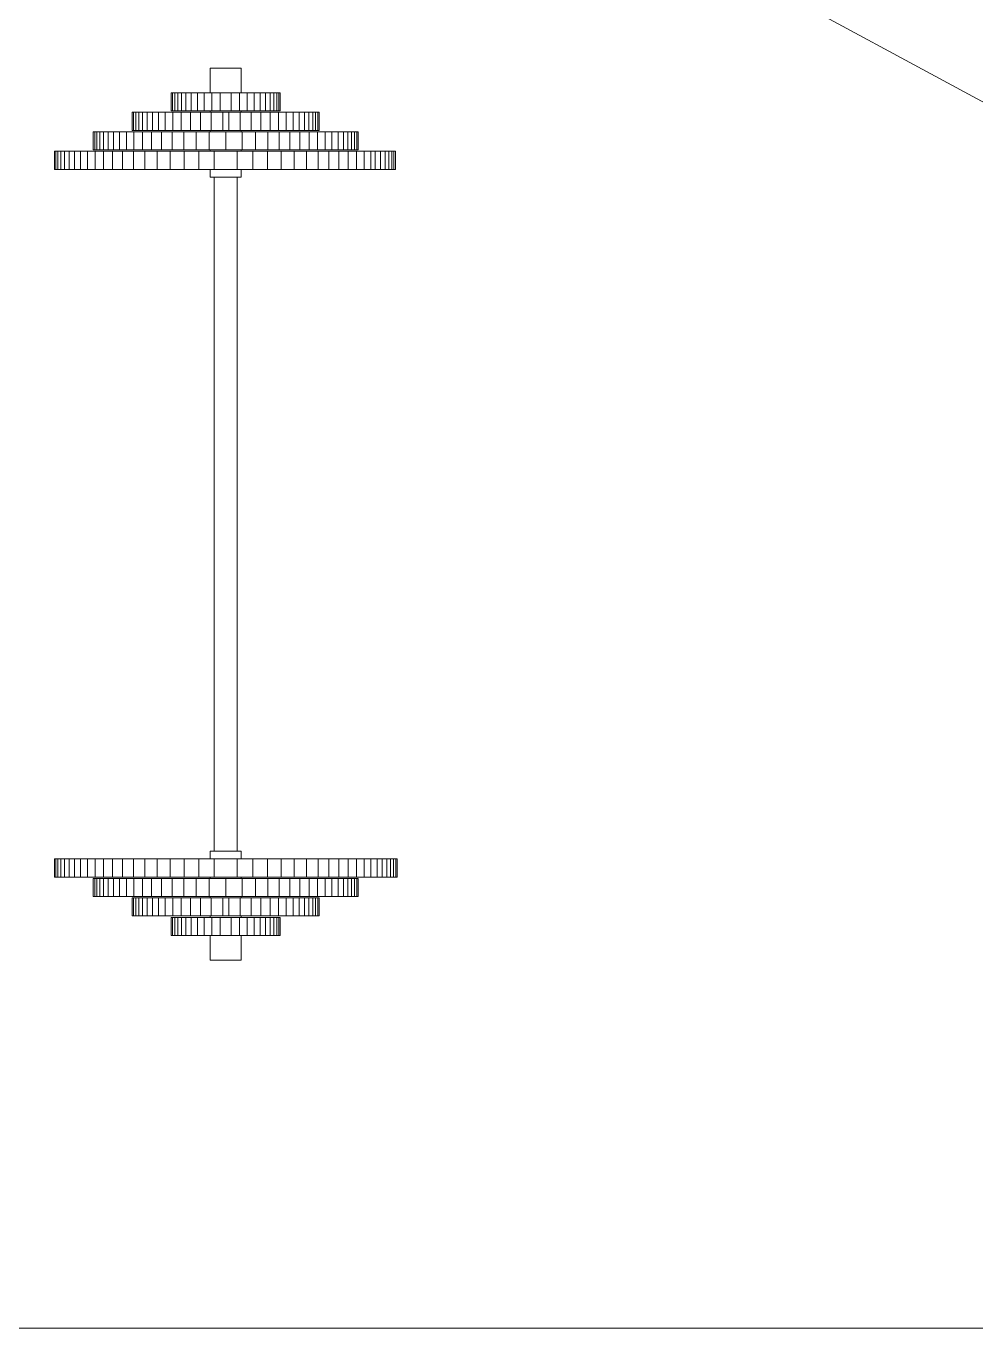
# Model space of a CAD drawing. Header units: metres. Extents: x -2 to 3328848, y -2 to 2725060.
# Drawn here: x 1663053.47 to 1663065.67, y 1362416.44 to 1362433.17 of the extents above; entities that cross this region are included whole.
import ezdxf

# ---------------------------------------------------------------- set-up
doc = ezdxf.new("R2010")
doc.units = ezdxf.units.M
doc.layers.get('0').update_dxf_attribs({"color": 253, "lineweight": 0})
doc.layers.add('ICT_TOMAS', color=1, linetype='Continuous', lineweight=0)
doc.layers.add('muebles', color=253, linetype='Continuous', lineweight=0)

msp = doc.modelspace()

# ---------------------------------------------------------------- linework, layer by layer
at = {"ltscale": 0.02}
msp.add_line((1663142.971, 1362416.443), (1662988.001, 1362416.46), dxfattribs=at)
at = {"layer": 'ICT_TOMAS'}
msp.add_lwpolyline([(1663002.708, 1362466.225), (1663084.996, 1362421.817)], dxfattribs=at)
at = {"layer": 'muebles'}
for p, q in [((1663055.836, 1362432.633), (1663055.836, 1362432.316)), ((1663055.836, 1362432.633), (1663056.232, 1362432.633)), ((1663056.134, 1362432.633), (1663055.934, 1362432.633)), ((1663056.232, 1362432.633), (1663056.232, 1362432.316)), ((1663055.334, 1362432.316), (1663056.134, 1362432.316)), ((1663055.334, 1362432.316), (1663055.334, 1362432.083)), ((1663055.352, 1362432.316), (1663055.352, 1362432.083)), ((1663055.38, 1362432.316), (1663055.38, 1362432.083)), ((1663055.418, 1362432.316), (1663055.418, 1362432.083)), ((1663055.466, 1362432.316), (1663055.466, 1362432.083)), ((1663055.524, 1362432.316), (1663055.524, 1362432.083)), ((1663055.592, 1362432.316), (1663055.592, 1362432.083)), ((1663055.67, 1362432.316), (1663055.67, 1362432.083)), ((1663055.758, 1362432.316), (1663055.758, 1362432.083)), ((1663055.856, 1362432.316), (1663055.856, 1362432.083)), ((1663056.734, 1362432.316), (1663055.934, 1362432.316)), ((1663055.964, 1362432.316), (1663055.964, 1362432.083)), ((1663056.105, 1362432.316), (1663056.105, 1362432.083)), ((1663056.213, 1362432.316), (1663056.213, 1362432.083)), ((1663056.311, 1362432.316), (1663056.311, 1362432.083)), ((1663056.399, 1362432.316), (1663056.399, 1362432.083)), ((1663056.477, 1362432.316), (1663056.477, 1362432.083)), ((1663056.545, 1362432.316), (1663056.545, 1362432.083)), ((1663056.603, 1362432.316), (1663056.603, 1362432.083)), ((1663056.651, 1362432.316), (1663056.651, 1362432.083)), ((1663056.689, 1362432.316), (1663056.689, 1362432.083)), ((1663056.717, 1362432.316), (1663056.717, 1362432.083)), ((1663056.734, 1362432.316), (1663056.734, 1362432.083)), ((1663054.834, 1362432.066), (1663054.834, 1362431.833)), ((1663056.034, 1362432.066), (1663054.834, 1362432.066)), ((1663054.852, 1362432.066), (1663054.852, 1362431.833)), ((1663054.88, 1362432.066), (1663054.88, 1362431.833)), ((1663054.918, 1362432.066), (1663054.918, 1362431.833)), ((1663054.966, 1362432.066), (1663054.966, 1362431.833)), ((1663055.024, 1362432.066), (1663055.024, 1362431.833)), ((1663055.092, 1362432.066), (1663055.092, 1362431.833)), ((1663055.17, 1362432.066), (1663055.17, 1362431.833)), ((1663055.258, 1362432.066), (1663055.258, 1362431.833)), ((1663056.034, 1362432.083), (1663055.334, 1362432.083)), ((1663055.356, 1362432.066), (1663055.356, 1362431.833)), ((1663055.464, 1362432.066), (1663055.464, 1362431.833)), ((1663055.582, 1362432.066), (1663055.582, 1362431.833)), ((1663055.71, 1362432.066), (1663055.71, 1362431.833)), ((1663055.836, 1362432.083), (1663055.836, 1362432.066)), ((1663055.848, 1362432.066), (1663055.848, 1362431.833)), ((1663055.934, 1362432.083), (1663056.134, 1362432.083)), ((1663056.134, 1362432.083), (1663055.934, 1362432.083)), ((1663055.996, 1362432.066), (1663055.996, 1362431.833)), ((1663056.034, 1362432.083), (1663056.734, 1362432.083)), ((1663056.034, 1362432.066), (1663057.234, 1362432.066)), ((1663056.073, 1362432.066), (1663056.073, 1362431.833)), ((1663056.221, 1362432.066), (1663056.221, 1362431.833)), ((1663056.232, 1362432.083), (1663056.232, 1362432.066)), ((1663056.359, 1362432.066), (1663056.359, 1362431.833)), ((1663056.487, 1362432.066), (1663056.487, 1362431.833)), ((1663056.605, 1362432.066), (1663056.605, 1362431.833)), ((1663056.713, 1362432.066), (1663056.713, 1362431.833)), ((1663056.811, 1362432.066), (1663056.811, 1362431.833)), ((1663056.899, 1362432.066), (1663056.899, 1362431.833)), ((1663056.977, 1362432.066), (1663056.977, 1362431.833)), ((1663057.045, 1362432.066), (1663057.045, 1362431.833)), ((1663057.103, 1362432.066), (1663057.103, 1362431.833)), ((1663057.151, 1362432.066), (1663057.151, 1362431.833)), ((1663057.189, 1362432.066), (1663057.189, 1362431.833)), ((1663057.217, 1362432.066), (1663057.217, 1362431.833)), ((1663057.234, 1362432.066), (1663057.234, 1362431.833)), ((1663056.034, 1362431.833), (1663054.834, 1362431.833)), ((1663055.836, 1362431.833), (1663055.836, 1362431.816)), ((1663056.034, 1362431.833), (1663057.234, 1362431.833)), ((1663056.232, 1362431.833), (1663056.232, 1362431.816)), ((1663054.334, 1362431.816), (1663054.334, 1362431.583)), ((1663054.834, 1362431.816), (1663054.334, 1362431.816)), ((1663054.352, 1362431.816), (1663054.352, 1362431.583)), ((1663054.38, 1362431.816), (1663054.38, 1362431.583)), ((1663054.418, 1362431.816), (1663054.418, 1362431.583)), ((1663054.466, 1362431.816), (1663054.466, 1362431.583)), ((1663054.524, 1362431.816), (1663054.524, 1362431.583)), ((1663054.592, 1362431.816), (1663054.592, 1362431.583)), ((1663054.67, 1362431.816), (1663054.67, 1362431.583)), ((1663054.758, 1362431.816), (1663054.758, 1362431.583)), ((1663056.034, 1362431.816), (1663054.834, 1362431.816)), ((1663054.856, 1362431.816), (1663054.856, 1362431.583)), ((1663054.964, 1362431.816), (1663054.964, 1362431.583)), ((1663055.082, 1362431.816), (1663055.082, 1362431.583)), ((1663055.21, 1362431.816), (1663055.21, 1362431.583)), ((1663055.348, 1362431.816), (1663055.348, 1362431.583)), ((1663055.496, 1362431.816), (1663055.496, 1362431.583)), ((1663055.654, 1362431.816), (1663055.654, 1362431.583)), ((1663055.822, 1362431.816), (1663055.822, 1362431.583)), ((1663056.034, 1362431.816), (1663056.034, 1362431.583)), ((1663056.034, 1362431.816), (1663057.234, 1362431.816)), ((1663056.247, 1362431.816), (1663056.247, 1362431.583)), ((1663056.415, 1362431.816), (1663056.415, 1362431.583)), ((1663056.573, 1362431.816), (1663056.573, 1362431.583)), ((1663056.721, 1362431.816), (1663056.721, 1362431.583)), ((1663056.859, 1362431.816), (1663056.859, 1362431.583)), ((1663056.987, 1362431.816), (1663056.987, 1362431.583)), ((1663057.105, 1362431.816), (1663057.105, 1362431.583)), ((1663057.213, 1362431.816), (1663057.213, 1362431.583)), ((1663057.234, 1362431.816), (1663057.734, 1362431.816)), ((1663057.311, 1362431.816), (1663057.311, 1362431.583)), ((1663057.399, 1362431.816), (1663057.399, 1362431.583)), ((1663057.477, 1362431.816), (1663057.477, 1362431.583)), ((1663057.545, 1362431.816), (1663057.545, 1362431.583)), ((1663057.603, 1362431.816), (1663057.603, 1362431.583)), ((1663057.651, 1362431.816), (1663057.651, 1362431.583)), ((1663057.689, 1362431.816), (1663057.689, 1362431.583)), ((1663057.717, 1362431.816), (1663057.717, 1362431.583)), ((1663057.734, 1362431.816), (1663057.734, 1362431.583)), ((1663054.334, 1362431.566), (1663053.834, 1362431.566)), ((1663053.834, 1362431.566), (1663053.834, 1362431.333)), ((1663053.852, 1362431.566), (1663053.852, 1362431.333)), ((1663053.88, 1362431.566), (1663053.88, 1362431.333)), ((1663053.918, 1362431.566), (1663053.918, 1362431.333)), ((1663053.966, 1362431.566), (1663053.966, 1362431.333)), ((1663054.024, 1362431.566), (1663054.024, 1362431.333)), ((1663054.092, 1362431.566), (1663054.092, 1362431.333)), ((1663054.17, 1362431.566), (1663054.17, 1362431.333)), ((1663054.258, 1362431.566), (1663054.258, 1362431.333)), ((1663054.834, 1362431.583), (1663054.334, 1362431.583)), ((1663054.834, 1362431.566), (1663054.334, 1362431.566)), ((1663054.356, 1362431.566), (1663054.356, 1362431.333)), ((1663054.464, 1362431.566), (1663054.464, 1362431.333)), ((1663054.582, 1362431.566), (1663054.582, 1362431.333)), ((1663054.71, 1362431.566), (1663054.71, 1362431.333)), ((1663056.034, 1362431.583), (1663054.834, 1362431.583)), ((1663056.034, 1362431.566), (1663054.834, 1362431.566)), ((1663054.848, 1362431.566), (1663054.848, 1362431.333)), ((1663054.996, 1362431.566), (1663054.996, 1362431.333)), ((1663055.154, 1362431.566), (1663055.154, 1362431.333)), ((1663055.322, 1362431.566), (1663055.322, 1362431.333)), ((1663055.5, 1362431.566), (1663055.5, 1362431.333)), ((1663055.688, 1362431.566), (1663055.688, 1362431.333)), ((1663055.836, 1362431.583), (1663055.836, 1362431.566)), ((1663055.886, 1362431.566), (1663055.886, 1362431.333)), ((1663056.034, 1362431.583), (1663057.234, 1362431.583)), ((1663056.034, 1362431.566), (1663057.234, 1362431.566)), ((1663056.183, 1362431.566), (1663056.183, 1362431.333)), ((1663056.232, 1362431.583), (1663056.232, 1362431.566)), ((1663056.381, 1362431.566), (1663056.381, 1362431.333)), ((1663056.569, 1362431.566), (1663056.569, 1362431.333)), ((1663056.747, 1362431.566), (1663056.747, 1362431.333)), ((1663056.915, 1362431.566), (1663056.915, 1362431.333)), ((1663057.073, 1362431.566), (1663057.073, 1362431.333)), ((1663057.221, 1362431.566), (1663057.221, 1362431.333)), ((1663057.234, 1362431.583), (1663057.734, 1362431.583)), ((1663057.234, 1362431.566), (1663057.734, 1362431.566)), ((1663057.359, 1362431.566), (1663057.359, 1362431.333)), ((1663057.487, 1362431.566), (1663057.487, 1362431.333)), ((1663057.605, 1362431.566), (1663057.605, 1362431.333)), ((1663057.713, 1362431.566), (1663058.213, 1362431.566)), ((1663057.713, 1362431.566), (1663057.713, 1362431.333)), ((1663057.811, 1362431.566), (1663057.811, 1362431.333)), ((1663057.899, 1362431.566), (1663057.899, 1362431.333)), ((1663057.955, 1362431.566), (1663057.955, 1362431.333)), ((1663058.023, 1362431.566), (1663058.023, 1362431.333)), ((1663058.081, 1362431.566), (1663058.081, 1362431.333)), ((1663058.129, 1362431.566), (1663058.129, 1362431.333)), ((1663058.167, 1362431.566), (1663058.167, 1362431.333)), ((1663058.195, 1362431.566), (1663058.195, 1362431.333)), ((1663058.213, 1362431.566), (1663058.213, 1362431.333)), ((1663054.834, 1362431.333), (1663053.834, 1362431.333)), ((1663056.034, 1362431.333), (1663054.834, 1362431.333)), ((1663055.836, 1362431.235), (1663055.836, 1362431.333)), ((1663056.034, 1362431.333), (1663057.234, 1362431.333)), ((1663056.232, 1362431.235), (1663056.232, 1362431.333)), ((1663057.213, 1362431.333), (1663058.213, 1362431.333)), ((1663056.034, 1362431.235), (1663055.836, 1362431.235)), ((1663055.886, 1362422.576), (1663055.886, 1362431.235)), ((1663055.886, 1362431.235), (1663055.886, 1362422.576)), ((1663055.886, 1362423.25), (1663055.886, 1362431.235)), ((1663056.034, 1362431.235), (1663056.232, 1362431.235)), ((1663056.182, 1362423.25), (1663056.182, 1362431.235)), ((1663056.182, 1362423.25), (1663056.182, 1362431.235)), ((1663055.886, 1362430.562), (1663055.886, 1362422.576)), ((1663056.182, 1362430.562), (1663056.182, 1362422.576)), ((1663056.182, 1362430.562), (1663056.182, 1362422.576)), ((1663054.834, 1362422.478), (1663053.834, 1362422.478)), ((1663053.834, 1362422.246), (1663053.834, 1362422.478)), ((1663053.834, 1362422.246), (1663053.834, 1362422.478)), ((1663054.834, 1362422.478), (1663053.834, 1362422.478)), ((1663053.852, 1362422.246), (1663053.852, 1362422.478)), ((1663053.852, 1362422.246), (1663053.852, 1362422.478)), ((1663053.88, 1362422.246), (1663053.88, 1362422.478)), ((1663053.88, 1362422.246), (1663053.88, 1362422.478)), ((1663053.918, 1362422.246), (1663053.918, 1362422.478)), ((1663053.918, 1362422.246), (1663053.918, 1362422.478)), ((1663053.966, 1362422.246), (1663053.966, 1362422.478)), ((1663053.966, 1362422.246), (1663053.966, 1362422.478)), ((1663054.024, 1362422.246), (1663054.024, 1362422.478)), ((1663054.024, 1362422.246), (1663054.024, 1362422.478)), ((1663054.092, 1362422.246), (1663054.092, 1362422.478)), ((1663054.092, 1362422.246), (1663054.092, 1362422.478)), ((1663054.17, 1362422.246), (1663054.17, 1362422.478)), ((1663054.17, 1362422.246), (1663054.17, 1362422.478)), ((1663054.258, 1362422.246), (1663054.258, 1362422.478)), ((1663054.258, 1362422.246), (1663054.258, 1362422.478)), ((1663054.356, 1362422.246), (1663054.356, 1362422.478)), ((1663054.356, 1362422.246), (1663054.356, 1362422.478)), ((1663054.464, 1362422.246), (1663054.464, 1362422.478)), ((1663054.464, 1362422.246), (1663054.464, 1362422.478)), ((1663054.582, 1362422.246), (1663054.582, 1362422.478)), ((1663054.582, 1362422.246), (1663054.582, 1362422.478)), ((1663054.71, 1362422.246), (1663054.71, 1362422.478)), ((1663054.71, 1362422.246), (1663054.71, 1362422.478)), ((1663056.034, 1362422.478), (1663054.834, 1362422.478)), ((1663056.034, 1362422.478), (1663054.834, 1362422.478)), ((1663054.848, 1362422.246), (1663054.848, 1362422.478)), ((1663054.848, 1362422.246), (1663054.848, 1362422.478)), ((1663054.996, 1362422.246), (1663054.996, 1362422.478)), ((1663054.996, 1362422.246), (1663054.996, 1362422.478)), ((1663055.154, 1362422.246), (1663055.154, 1362422.478)), ((1663055.154, 1362422.246), (1663055.154, 1362422.478)), ((1663055.322, 1362422.246), (1663055.322, 1362422.478)), ((1663055.322, 1362422.246), (1663055.322, 1362422.478)), ((1663055.5, 1362422.246), (1663055.5, 1362422.478)), ((1663055.688, 1362422.246), (1663055.688, 1362422.478)), ((1663056.034, 1362422.576), (1663055.836, 1362422.576)), ((1663055.836, 1362422.576), (1663055.836, 1362422.478)), ((1663055.836, 1362422.576), (1663055.836, 1362422.478)), ((1663056.034, 1362422.576), (1663055.836, 1362422.576)), ((1663055.886, 1362422.246), (1663055.886, 1362422.478)), ((1663055.886, 1362422.246), (1663055.886, 1362422.478)), ((1663056.034, 1362422.576), (1663056.232, 1362422.576)), ((1663056.034, 1362422.576), (1663056.232, 1362422.576)), ((1663056.034, 1362422.478), (1663057.234, 1362422.478)), ((1663056.034, 1362422.478), (1663057.234, 1362422.478)), ((1663056.183, 1362422.246), (1663056.183, 1362422.478)), ((1663056.183, 1362422.246), (1663056.183, 1362422.478)), ((1663056.232, 1362422.576), (1663056.232, 1362422.478)), ((1663056.232, 1362422.576), (1663056.232, 1362422.478)), ((1663056.381, 1362422.246), (1663056.381, 1362422.478)), ((1663056.569, 1362422.246), (1663056.569, 1362422.478)), ((1663056.569, 1362422.246), (1663056.569, 1362422.478)), ((1663056.747, 1362422.246), (1663056.747, 1362422.478)), ((1663056.747, 1362422.246), (1663056.747, 1362422.478)), ((1663056.915, 1362422.246), (1663056.915, 1362422.478)), ((1663056.915, 1362422.246), (1663056.915, 1362422.478)), ((1663057.073, 1362422.246), (1663057.073, 1362422.478)), ((1663057.073, 1362422.246), (1663057.073, 1362422.478)), ((1663057.221, 1362422.246), (1663057.221, 1362422.478)), ((1663057.221, 1362422.246), (1663057.221, 1362422.478)), ((1663057.234, 1362422.478), (1663058.234, 1362422.478)), ((1663057.234, 1362422.478), (1663058.234, 1362422.478)), ((1663057.359, 1362422.246), (1663057.359, 1362422.478)), ((1663057.359, 1362422.246), (1663057.359, 1362422.478)), ((1663057.487, 1362422.246), (1663057.487, 1362422.478)), ((1663057.487, 1362422.246), (1663057.487, 1362422.478)), ((1663057.605, 1362422.246), (1663057.605, 1362422.478)), ((1663057.605, 1362422.246), (1663057.605, 1362422.478)), ((1663057.713, 1362422.246), (1663057.713, 1362422.478)), ((1663057.713, 1362422.246), (1663057.713, 1362422.478)), ((1663057.811, 1362422.246), (1663057.811, 1362422.478)), ((1663057.811, 1362422.246), (1663057.811, 1362422.478)), ((1663057.899, 1362422.246), (1663057.899, 1362422.478)), ((1663057.899, 1362422.246), (1663057.899, 1362422.478)), ((1663057.977, 1362422.246), (1663057.977, 1362422.478)), ((1663057.977, 1362422.246), (1663057.977, 1362422.478)), ((1663058.045, 1362422.246), (1663058.045, 1362422.478)), ((1663058.045, 1362422.246), (1663058.045, 1362422.478)), ((1663058.103, 1362422.246), (1663058.103, 1362422.478)), ((1663058.103, 1362422.246), (1663058.103, 1362422.478)), ((1663058.151, 1362422.246), (1663058.151, 1362422.478)), ((1663058.151, 1362422.246), (1663058.151, 1362422.478)), ((1663058.189, 1362422.246), (1663058.189, 1362422.478)), ((1663058.189, 1362422.246), (1663058.189, 1362422.478)), ((1663058.217, 1362422.246), (1663058.217, 1362422.478)), ((1663058.217, 1362422.246), (1663058.217, 1362422.478)), ((1663058.234, 1362422.246), (1663058.234, 1362422.478)), ((1663058.234, 1362422.246), (1663058.234, 1362422.478)), ((1663054.334, 1362422.246), (1663053.834, 1362422.246)), ((1663054.334, 1362422.246), (1663053.834, 1362422.246)), ((1663054.834, 1362422.246), (1663054.334, 1362422.246)), ((1663054.834, 1362422.246), (1663054.334, 1362422.246)), ((1663054.834, 1362422.228), (1663054.334, 1362422.228)), ((1663054.334, 1362421.996), (1663054.334, 1362422.228)), ((1663054.334, 1362421.996), (1663054.334, 1362422.228)), ((1663054.834, 1362422.228), (1663054.334, 1362422.228)), ((1663054.352, 1362421.996), (1663054.352, 1362422.228)), ((1663054.352, 1362421.996), (1663054.352, 1362422.228)), ((1663054.38, 1362421.996), (1663054.38, 1362422.228)), ((1663054.38, 1362421.996), (1663054.38, 1362422.228)), ((1663054.418, 1362421.996), (1663054.418, 1362422.228)), ((1663054.418, 1362421.996), (1663054.418, 1362422.228)), ((1663054.466, 1362421.996), (1663054.466, 1362422.228)), ((1663054.466, 1362421.996), (1663054.466, 1362422.228)), ((1663054.524, 1362421.996), (1663054.524, 1362422.228)), ((1663054.524, 1362421.996), (1663054.524, 1362422.228)), ((1663054.592, 1362421.996), (1663054.592, 1362422.228)), ((1663054.592, 1362421.996), (1663054.592, 1362422.228)), ((1663054.67, 1362421.996), (1663054.67, 1362422.228)), ((1663054.67, 1362421.996), (1663054.67, 1362422.228)), ((1663054.758, 1362421.996), (1663054.758, 1362422.228)), ((1663054.758, 1362421.996), (1663054.758, 1362422.228)), ((1663056.034, 1362422.246), (1663054.834, 1362422.246)), ((1663056.034, 1362422.246), (1663054.834, 1362422.246)), ((1663056.034, 1362422.228), (1663054.834, 1362422.228)), ((1663056.034, 1362422.228), (1663054.834, 1362422.228)), ((1663054.856, 1362421.996), (1663054.856, 1362422.228)), ((1663054.856, 1362421.996), (1663054.856, 1362422.228)), ((1663054.964, 1362421.996), (1663054.964, 1362422.228)), ((1663054.964, 1362421.996), (1663054.964, 1362422.228)), ((1663055.082, 1362421.996), (1663055.082, 1362422.228)), ((1663055.082, 1362421.996), (1663055.082, 1362422.228)), ((1663055.21, 1362421.996), (1663055.21, 1362422.228)), ((1663055.21, 1362421.996), (1663055.21, 1362422.228)), ((1663055.348, 1362421.996), (1663055.348, 1362422.228)), ((1663055.348, 1362421.996), (1663055.348, 1362422.228)), ((1663055.496, 1362421.996), (1663055.496, 1362422.228)), ((1663055.654, 1362421.996), (1663055.654, 1362422.228)), ((1663055.822, 1362421.996), (1663055.822, 1362422.228)), ((1663055.822, 1362421.996), (1663055.822, 1362422.228)), ((1663055.836, 1362422.228), (1663055.836, 1362422.246)), ((1663055.836, 1362422.228), (1663055.836, 1362422.246)), ((1663056.034, 1362422.246), (1663057.234, 1362422.246)), ((1663056.034, 1362422.246), (1663057.234, 1362422.246)), ((1663056.034, 1362422.228), (1663057.234, 1362422.228)), ((1663056.034, 1362421.996), (1663056.034, 1362422.228)), ((1663056.034, 1362422.228), (1663057.234, 1362422.228)), ((1663056.232, 1362422.228), (1663056.232, 1362422.246)), ((1663056.247, 1362421.996), (1663056.247, 1362422.228)), ((1663056.415, 1362421.996), (1663056.415, 1362422.228)), ((1663056.573, 1362421.996), (1663056.573, 1362422.228)), ((1663056.573, 1362421.996), (1663056.573, 1362422.228)), ((1663056.721, 1362421.996), (1663056.721, 1362422.228)), ((1663056.721, 1362421.996), (1663056.721, 1362422.228)), ((1663056.859, 1362421.996), (1663056.859, 1362422.228)), ((1663056.859, 1362421.996), (1663056.859, 1362422.228)), ((1663056.987, 1362421.996), (1663056.987, 1362422.228)), ((1663056.987, 1362421.996), (1663056.987, 1362422.228)), ((1663057.105, 1362421.996), (1663057.105, 1362422.228)), ((1663057.105, 1362421.996), (1663057.105, 1362422.228)), ((1663057.213, 1362421.996), (1663057.213, 1362422.228)), ((1663057.213, 1362421.996), (1663057.213, 1362422.228)), ((1663057.234, 1362422.246), (1663057.734, 1362422.246)), ((1663057.234, 1362422.246), (1663057.734, 1362422.246)), ((1663057.234, 1362422.228), (1663057.734, 1362422.228)), ((1663057.234, 1362422.228), (1663057.734, 1362422.228)), ((1663057.311, 1362421.996), (1663057.311, 1362422.228)), ((1663057.311, 1362421.996), (1663057.311, 1362422.228)), ((1663057.399, 1362421.996), (1663057.399, 1362422.228)), ((1663057.399, 1362421.996), (1663057.399, 1362422.228)), ((1663057.477, 1362421.996), (1663057.477, 1362422.228)), ((1663057.477, 1362421.996), (1663057.477, 1362422.228)), ((1663057.545, 1362421.996), (1663057.545, 1362422.228)), ((1663057.545, 1362421.996), (1663057.545, 1362422.228)), ((1663057.603, 1362421.996), (1663057.603, 1362422.228)), ((1663057.603, 1362421.996), (1663057.603, 1362422.228)), ((1663057.651, 1362421.996), (1663057.651, 1362422.228)), ((1663057.651, 1362421.996), (1663057.651, 1362422.228)), ((1663057.689, 1362421.996), (1663057.689, 1362422.228)), ((1663057.689, 1362421.996), (1663057.689, 1362422.228)), ((1663057.717, 1362421.996), (1663057.717, 1362422.228)), ((1663057.717, 1362421.996), (1663057.717, 1362422.228)), ((1663057.734, 1362422.246), (1663058.234, 1362422.246)), ((1663057.734, 1362422.246), (1663058.234, 1362422.246)), ((1663057.734, 1362421.996), (1663057.734, 1362422.228)), ((1663057.734, 1362421.996), (1663057.734, 1362422.228)), ((1663054.834, 1362421.996), (1663054.334, 1362421.996)), ((1663054.834, 1362421.996), (1663054.334, 1362421.996)), ((1663056.034, 1362421.996), (1663054.834, 1362421.996)), ((1663056.034, 1362421.996), (1663054.834, 1362421.996)), ((1663056.034, 1362421.978), (1663054.834, 1362421.978)), ((1663054.834, 1362421.746), (1663054.834, 1362421.978)), ((1663056.034, 1362421.978), (1663054.834, 1362421.978)), ((1663054.834, 1362421.746), (1663054.834, 1362421.978)), ((1663054.852, 1362421.746), (1663054.852, 1362421.978)), ((1663054.852, 1362421.746), (1663054.852, 1362421.978)), ((1663054.88, 1362421.746), (1663054.88, 1362421.978)), ((1663054.88, 1362421.746), (1663054.88, 1362421.978)), ((1663054.918, 1362421.746), (1663054.918, 1362421.978)), ((1663054.918, 1362421.746), (1663054.918, 1362421.978)), ((1663054.966, 1362421.746), (1663054.966, 1362421.978)), ((1663054.966, 1362421.746), (1663054.966, 1362421.978)), ((1663055.024, 1362421.746), (1663055.024, 1362421.978)), ((1663055.024, 1362421.746), (1663055.024, 1362421.978)), ((1663055.092, 1362421.746), (1663055.092, 1362421.978)), ((1663055.092, 1362421.746), (1663055.092, 1362421.978)), ((1663055.17, 1362421.746), (1663055.17, 1362421.978)), ((1663055.17, 1362421.746), (1663055.17, 1362421.978)), ((1663055.258, 1362421.746), (1663055.258, 1362421.978)), ((1663055.258, 1362421.746), (1663055.258, 1362421.978)), ((1663055.356, 1362421.746), (1663055.356, 1362421.978)), ((1663055.356, 1362421.746), (1663055.356, 1362421.978)), ((1663055.464, 1362421.746), (1663055.464, 1362421.978)), ((1663055.582, 1362421.746), (1663055.582, 1362421.978)), ((1663055.71, 1362421.746), (1663055.71, 1362421.978)), ((1663055.836, 1362421.978), (1663055.836, 1362421.996)), ((1663055.836, 1362421.978), (1663055.836, 1362421.996)), ((1663055.848, 1362421.746), (1663055.848, 1362421.978)), ((1663055.848, 1362421.746), (1663055.848, 1362421.978)), ((1663055.996, 1362421.746), (1663055.996, 1362421.978)), ((1663055.996, 1362421.746), (1663055.996, 1362421.978)), ((1663056.034, 1362421.996), (1663057.234, 1362421.996)), ((1663056.034, 1362421.996), (1663057.234, 1362421.996)), ((1663056.034, 1362421.978), (1663057.234, 1362421.978)), ((1663056.034, 1362421.978), (1663057.234, 1362421.978)), ((1663056.073, 1362421.746), (1663056.073, 1362421.978)), ((1663056.221, 1362421.746), (1663056.221, 1362421.978)), ((1663056.232, 1362421.978), (1663056.232, 1362421.996)), ((1663056.359, 1362421.746), (1663056.359, 1362421.978)), ((1663056.487, 1362421.746), (1663056.487, 1362421.978)), ((1663056.605, 1362421.746), (1663056.605, 1362421.978)), ((1663056.605, 1362421.746), (1663056.605, 1362421.978)), ((1663056.713, 1362421.746), (1663056.713, 1362421.978)), ((1663056.713, 1362421.746), (1663056.713, 1362421.978)), ((1663056.811, 1362421.746), (1663056.811, 1362421.978)), ((1663056.811, 1362421.746), (1663056.811, 1362421.978)), ((1663056.899, 1362421.746), (1663056.899, 1362421.978)), ((1663056.899, 1362421.746), (1663056.899, 1362421.978)), ((1663056.977, 1362421.746), (1663056.977, 1362421.978)), ((1663056.977, 1362421.746), (1663056.977, 1362421.978)), ((1663057.045, 1362421.746), (1663057.045, 1362421.978)), ((1663057.045, 1362421.746), (1663057.045, 1362421.978)), ((1663057.103, 1362421.746), (1663057.103, 1362421.978)), ((1663057.103, 1362421.746), (1663057.103, 1362421.978)), ((1663057.151, 1362421.746), (1663057.151, 1362421.978)), ((1663057.151, 1362421.746), (1663057.151, 1362421.978)), ((1663057.189, 1362421.746), (1663057.189, 1362421.978)), ((1663057.189, 1362421.746), (1663057.189, 1362421.978)), ((1663057.217, 1362421.746), (1663057.217, 1362421.978)), ((1663057.217, 1362421.746), (1663057.217, 1362421.978)), ((1663057.234, 1362421.996), (1663057.734, 1362421.996)), ((1663057.234, 1362421.996), (1663057.734, 1362421.996)), ((1663057.234, 1362421.746), (1663057.234, 1362421.978)), ((1663057.234, 1362421.746), (1663057.234, 1362421.978)), ((1663056.034, 1362421.746), (1663054.834, 1362421.746)), ((1663056.034, 1362421.746), (1663054.834, 1362421.746)), ((1663056.034, 1362421.728), (1663055.334, 1362421.728)), ((1663055.334, 1362421.496), (1663055.334, 1362421.728)), ((1663055.334, 1362421.496), (1663055.334, 1362421.728)), ((1663056.034, 1362421.728), (1663055.334, 1362421.728)), ((1663055.352, 1362421.496), (1663055.352, 1362421.728)), ((1663055.352, 1362421.496), (1663055.352, 1362421.728)), ((1663055.38, 1362421.496), (1663055.38, 1362421.728)), ((1663055.38, 1362421.496), (1663055.38, 1362421.728)), ((1663055.418, 1362421.496), (1663055.418, 1362421.728)), ((1663055.466, 1362421.496), (1663055.466, 1362421.728)), ((1663055.524, 1362421.496), (1663055.524, 1362421.728)), ((1663055.592, 1362421.496), (1663055.592, 1362421.728)), ((1663055.67, 1362421.496), (1663055.67, 1362421.728)), ((1663055.758, 1362421.496), (1663055.758, 1362421.728)), ((1663055.836, 1362421.728), (1663055.836, 1362421.746)), ((1663055.836, 1362421.728), (1663055.836, 1362421.746)), ((1663055.856, 1362421.496), (1663055.856, 1362421.728)), ((1663055.856, 1362421.496), (1663055.856, 1362421.728)), ((1663056.134, 1362421.728), (1663055.934, 1362421.728)), ((1663055.934, 1362421.728), (1663056.134, 1362421.728)), ((1663055.934, 1362421.728), (1663056.134, 1362421.728)), ((1663056.134, 1362421.728), (1663055.934, 1362421.728)), ((1663055.964, 1362421.496), (1663055.964, 1362421.728)), ((1663055.964, 1362421.496), (1663055.964, 1362421.728)), ((1663056.034, 1362421.746), (1663057.234, 1362421.746)), ((1663056.034, 1362421.746), (1663057.234, 1362421.746)), ((1663056.034, 1362421.728), (1663056.734, 1362421.728)), ((1663056.034, 1362421.728), (1663056.734, 1362421.728)), ((1663056.105, 1362421.496), (1663056.105, 1362421.728)), ((1663056.213, 1362421.496), (1663056.213, 1362421.728)), ((1663056.232, 1362421.728), (1663056.232, 1362421.746)), ((1663056.311, 1362421.496), (1663056.311, 1362421.728)), ((1663056.399, 1362421.496), (1663056.399, 1362421.728)), ((1663056.477, 1362421.496), (1663056.477, 1362421.728)), ((1663056.545, 1362421.496), (1663056.545, 1362421.728)), ((1663056.545, 1362421.496), (1663056.545, 1362421.728)), ((1663056.603, 1362421.496), (1663056.603, 1362421.728)), ((1663056.603, 1362421.496), (1663056.603, 1362421.728)), ((1663056.651, 1362421.496), (1663056.651, 1362421.728)), ((1663056.651, 1362421.496), (1663056.651, 1362421.728)), ((1663056.689, 1362421.496), (1663056.689, 1362421.728)), ((1663056.689, 1362421.496), (1663056.689, 1362421.728)), ((1663056.717, 1362421.496), (1663056.717, 1362421.728)), ((1663056.717, 1362421.496), (1663056.717, 1362421.728)), ((1663056.734, 1362421.496), (1663056.734, 1362421.728)), ((1663056.734, 1362421.496), (1663056.734, 1362421.728)), ((1663055.334, 1362421.496), (1663056.134, 1362421.496)), ((1663055.334, 1362421.496), (1663056.134, 1362421.496)), ((1663055.836, 1362421.178), (1663055.836, 1362421.496)), ((1663055.836, 1362421.178), (1663055.836, 1362421.496)), ((1663056.734, 1362421.496), (1663055.934, 1362421.496)), ((1663056.734, 1362421.496), (1663055.934, 1362421.496)), ((1663056.232, 1362421.178), (1663056.232, 1362421.496)), ((1663056.232, 1362421.178), (1663056.232, 1362421.496)), ((1663055.836, 1362421.178), (1663056.232, 1362421.178)), ((1663055.836, 1362421.178), (1663056.232, 1362421.178)), ((1663056.134, 1362421.178), (1663055.934, 1362421.178)), ((1663056.134, 1362421.178), (1663055.934, 1362421.178))]:
    msp.add_line(p, q, dxfattribs=at)

doc.saveas('drawing.dxf')
